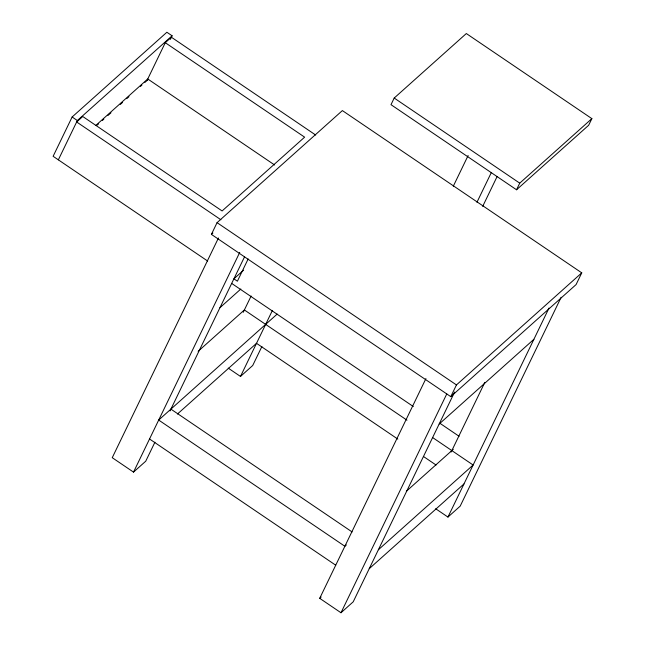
<?xml version="1.0" encoding="UTF-8"?>
<svg xmlns="http://www.w3.org/2000/svg" width="645" height="645" viewBox="0 0 645 645"><rect width="100%" height="100%" fill="white"/><g stroke="black" fill="none" stroke-linecap="round" stroke-linejoin="round"><path stroke-width="0.97" d="M170.369 39.361L172.094 35.789L166.87 32.25L72.127 116.995L53.124 156.3L207.617 261.015M58.348 159.839L77.352 120.534L172.094 35.789M146.979 80.561L165.281 42.699L171.401 37.233L315.663 135.023M211.399 234.385L217.067 222.662L342.374 110.585L581.758 272.851L576.09 284.574L450.782 396.651L211.399 234.385L212.898 233.047M218.462 237.973L112.246 457.692L133.523 472.116L145.746 461.183L154.929 442.196M133.523 472.116L239.738 252.397M170.038 410.93L244.536 256.831M248.164 258.935L237.4 281.204L233.901 278.834L243.592 270.158M243.254 312.285L251.123 296.015M228.217 368.118L240.488 376.446L272.4 310.439M261.894 346.518L252.711 365.505L240.488 376.446M394.2 98.048L390.999 104.675L516.54 189.775L588.667 125.259L591.876 118.64L466.327 33.54L394.2 98.048L519.741 183.148L591.876 118.64M453.29 186.228L468.125 155.534M476.953 202.272L491.361 172.473M482.702 206.36L497.101 176.569M516.54 189.775L519.741 183.148M454.62 392.039L353.21 601.817L340.987 612.75L319.71 598.326L425.926 378.599M340.987 612.75L446.767 393.934M450.782 396.651L456.45 384.928L581.758 272.851M451.153 452.016L484.814 382.388M435.681 508.752L447.953 517.072L549.008 308.036M561.158 297.264L460.183 506.14L447.953 517.072M95.984 125.275L147.745 78.98L274.641 164.999M97.145 125.138L98.637 123.808M102.361 120.47L103.853 119.132M107.973 115.455L110.972 112.77M120.268 104.458L122.51 102.45M126.726 98.677L128.976 96.669M140.408 86.438L141.9 85.108M144.891 82.431L148.342 79.351M219.937 307.705L240.827 289.025M198.128 351.332L244.374 309.963L406.963 420.169M277.165 314.091L158.686 420.056L344.873 546.267L346.317 544.977M177.423 414.042L256.508 343.317L397.812 439.1M439.148 424.047L533.891 339.302M406.334 491.297L453.282 449.307M319.71 598.326L321.146 597.036M378.381 549.758L473.124 465.013L432.731 437.632M369.23 568.688L463.973 483.944M165.281 42.699L304.625 137.151L222.106 210.955L82.762 116.511L76.65 121.978L220.912 219.768M72.127 116.995L77.352 120.534M217.067 222.662L456.45 384.928M439.963 423.313L459.079 436.278M231.684 283.413L413.316 406.535M423.572 456.563L436.044 465.013M170.909 409.124L352.114 531.948M149.535 438.987L335.722 565.197"/></g></svg>
